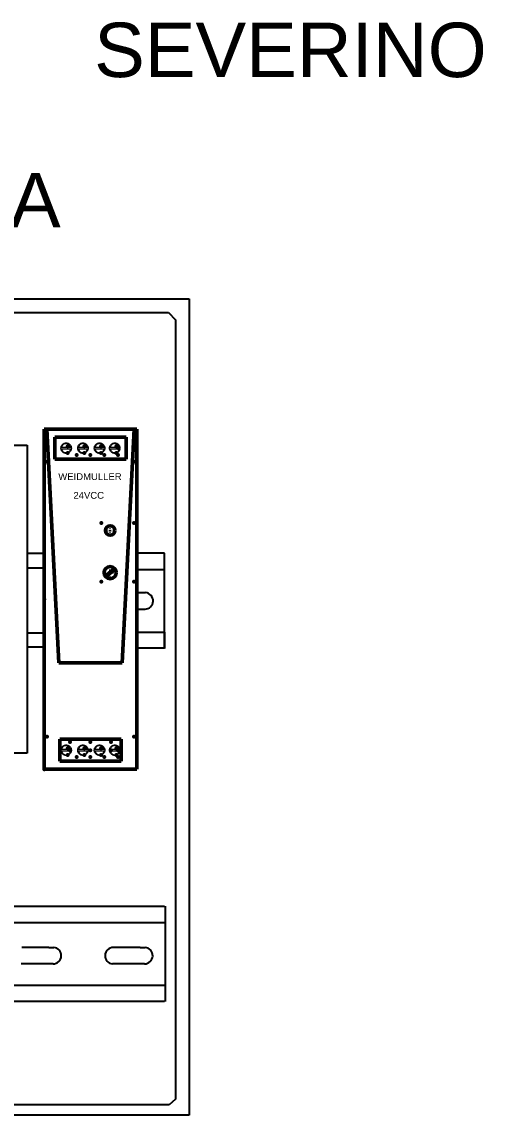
# Model space of a CAD drawing. Header units: millimetres. Extents: x -72 to 2978, y -1067 to 2817.
# Drawn here: x 1229.4 to 1399.1, y 1787.3 to 2189 of the extents above; entities that cross this region are included whole.
import ezdxf

# ---------------------------------------------------------------- set-up
doc = ezdxf.new("R2010")
doc.units = ezdxf.units.MM
doc.linetypes.add('Center', pattern=[1.5, 0.45, -0.5, 0.05, -0.5])
for name, color, linetype, lineweight in [('2d ConnectionPoints', 7, 'Continuous', 50), ('AM_0', 7, 'Continuous', 50), ('AM_7', 7, 'Center', 25)]:
    doc.layers.add(name, color=color, linetype=linetype, lineweight=lineweight)
doc.styles.get("Standard").update_dxf_attribs({"font": 'arial.ttf'})

# ---------------------------------------------------------------- blocks, each defined once
blk = doc.blocks.new('4_1469470000_PART5_0_in_1469470000_0')
at = {"layer": 'AM_0'}
for p, q in [((25.87, 73.81), (22.43, 70.92)), ((26.07, 73.58), (22.63, 70.69))]:
    blk.add_line(p, q, dxfattribs=at)
blk = doc.blocks.new('5_1469470000_PART4_0_in_1469470000_0')
at = {"layer": 'AM_0'}
for p, q in [((0, 125), (0, 0)), ((0.97, 125), (0, 125)), ((0.97, 125), (5.4, 39.1)), ((28.6, 39.1), (33.03, 125)), ((34, 125), (33.03, 125)), ((34, 0), (34, 125)), ((5.4, 39.1), (28.6, 39.1)), ((28.25, 11), (5.75, 11)), ((5.75, 11), (5.75, 3)), ((28.25, 11), (28.25, 3)), ((28.25, 3), (5.75, 3)), ((0, 0), (34, 0))]:
    blk.add_line(p, q, dxfattribs=at)
blk = doc.blocks.new('6_1469470000_PART3_0_in_1469470000_0')
at = {"layer": 'AM_0'}
for p, q in [((33.03, 125), (0.97, 125)), ((5.4, 39.1), (0.97, 125)), ((33.03, 125), (28.6, 39.1)), ((30.1, 122), (3.9, 122)), ((3.9, 122), (3.9, 114)), ((30.1, 122), (30.1, 114)), ((30.1, 114), (3.9, 114)), ((5.4, 39.1), (28.6, 39.1))]:
    blk.add_line(p, q, dxfattribs=at)
for centre, radius in [((24.25, 87.75), 1.75), ((24.25, 72.25), 2.25)]:
    blk.add_circle(centre, radius, dxfattribs=at)
at = {"layer": 'AM_7'}
for p, q in [((24.25, 85.91), (24.25, 89.59)), ((22.41, 87.75), (26.09, 87.75)), ((24.25, 69.89), (24.25, 74.61)), ((21.89, 72.25), (26.61, 72.25))]:
    blk.add_line(p, q, dxfattribs=at)
blk = doc.blocks.new('7_1469470000_PART2_0_in_1469470000_0')
at = {"layer": 'AM_0'}
blk.add_circle((24.25, 87.75), 1.75, dxfattribs=at)

msp = doc.modelspace()

# ---------------------------------------------------------------- linework, layer by layer
for p, q in [((981.95, 2087.25), (1290.94, 2087.25)), ((1290.94, 2087.25), (1290.94, 1787.25)), ((1208.89, 2033.41), (1231.39, 2033.41)), ((1231.39, 2033.41), (1231.39, 1920.31)), ((1231.39, 1999.46), (1231.39, 1993.46)), ((1281.95, 1987.74), (1281.95, 1993.74)), ((1231.39, 1920.31), (1208.89, 1920.31)), ((1290.94, 1787.25), (981.95, 1787.25))]:
    msp.add_line(p, q)
at = {"color": 30, "true_color": 0xf8991e}
for p, q in [((991.21, 2082.25), (1283.42, 2082.25)), ((1283.42, 2082.25), (1285.93, 2079.48)), ((1285.9, 2079.51), (1285.9, 1793.09)), ((1285.9, 1793.09), (1283.65, 1791.06)), ((1283.66, 1791.06), (996.23, 1791.06))]:
    msp.add_line(p, q, dxfattribs=at)
at = {"color": 7, "linetype": 'Continuous', "lineweight": 15}
for p, q in [((1244.1, 2032.74), (1247.36, 2032.74)), ((1247.36, 2031.99), (1244.1, 2031.99)), ((1250.26, 2032.74), (1253.52, 2032.74)), ((1253.52, 2031.99), (1250.26, 2031.99)), ((1256.37, 2032.74), (1259.63, 2032.74)), ((1259.63, 2031.99), (1256.37, 2031.99)), ((1261.98, 2032.74), (1265.24, 2032.74)), ((1265.24, 2031.99), (1261.98, 2031.99)), ((1244.1, 1921.74), (1247.36, 1921.74)), ((1247.36, 1920.99), (1244.1, 1920.99)), ((1250.26, 1921.74), (1253.52, 1921.74)), ((1253.52, 1920.99), (1250.26, 1920.99)), ((1256.37, 1921.74), (1259.63, 1921.74)), ((1259.63, 1920.99), (1256.37, 1920.99)), ((1261.98, 1921.74), (1265.24, 1921.74)), ((1265.24, 1920.99), (1261.98, 1920.99))]:
    msp.add_line(p, q, dxfattribs=at)
at = {"color": 6, "linetype": 'ByBlock'}
for p, q in [((1231.39, 1993.74), (1237.67, 1993.74)), ((1281.95, 1993.74), (1271.67, 1993.74)), ((1281.95, 1958.74), (1281.95, 1993.74)), ((1231.39, 1988.4), (1237.67, 1988.4)), ((1271.67, 1987.74), (1281.95, 1987.74)), ((1271.67, 1979.27), (1274.45, 1979.27)), ((1273.06, 1979.27), (1274.93, 1979.27)), ((1271.67, 1973.24), (1274.72, 1973.24)), ((1271.67, 1964.74), (1281.95, 1964.74)), ((1231.39, 1964.46), (1237.67, 1964.46)), ((1231.39, 1959.4), (1237.67, 1959.4)), ((1281.95, 1958.86), (1271.67, 1958.86)), ((1043.96, 1864), (1281.91, 1864)), ((1043.96, 1858), (1281.95, 1858)), ((1239.3, 1848.87), (1229.44, 1848.87)), ((1239.3, 1848.87), (1241.18, 1848.87)), ((1272.92, 1848.87), (1263.06, 1848.87)), ((1272.92, 1848.87), (1274.79, 1848.87)), ((1240.9, 1842.84), (1229.17, 1842.84)), ((1274.52, 1842.84), (1262.78, 1842.84)), ((1043.96, 1835), (1281.95, 1835)), ((1281.95, 1829), (1043.96, 1829))]:
    msp.add_line(p, q, dxfattribs=at)
at = {"color": 6}
for p, q in [((1281.95, 1987.74), (1281.95, 1993.74)), ((1281.95, 1964.74), (1281.95, 1958.74)), ((1282.16, 1864), (1282.16, 1829))]:
    msp.add_line(p, q, dxfattribs=at)
at = {"color": 6, "linetype": 'ByBlock'}
for centre, start, end in [((1274.69, 1976.26), 269.4277, 85.4019), ((1240.93, 1845.86), 269.4277, 85.4019), ((1263.03, 1845.85), 89.4277, 265.4019), ((1274.55, 1845.86), 269.4277, 85.4019)]:
    msp.add_arc(centre, 3.02, start, end, dxfattribs=at)
at = {"color": 7, "linetype": 'Continuous', "lineweight": 15}
for points, knots in [([(1245.73, 2030.44), (1245.68, 2030.44), (1245.58, 2030.44), (1245.44, 2030.46), (1245.3, 2030.48), (1245.16, 2030.52), (1244.94, 2030.6), (1244.67, 2030.74), (1244.36, 2030.99), (1244.11, 2031.3), (1243.93, 2031.64), (1243.83, 2032), (1243.79, 2032.36), (1243.83, 2032.72), (1243.93, 2033.08), (1244.11, 2033.43), (1244.36, 2033.73), (1244.66, 2033.98), (1244.97, 2034.14), (1245.25, 2034.23), (1245.49, 2034.28), (1245.65, 2034.28), (1245.73, 2034.29)], [0, 0, 0, 0, 0.024176, 0.048139, 0.072026, 0.095974, 0.120121, 0.185059, 0.250086, 0.315023, 0.38005, 0.439993, 0.500024, 0.559968, 0.619999, 0.684937, 0.749963, 0.814901, 0.879927, 0.92, 0.95981, 1, 1, 1, 1]), ([(1245.73, 2034.04), (1245.35, 2034.04), (1244.98, 2033.91), (1244.39, 2033.43), (1244.18, 2033.1), (1244.1, 2032.74)], [0, 0, 0, 0, 0.5, 0.5, 1, 1, 1, 1]), ([(1245.73, 2034.29), (1245.78, 2034.28), (1245.88, 2034.28), (1246.02, 2034.27), (1246.16, 2034.24), (1246.3, 2034.2), (1246.52, 2034.12), (1246.79, 2033.98), (1247.1, 2033.73), (1247.35, 2033.43), (1247.53, 2033.08), (1247.63, 2032.72), (1247.67, 2032.36), (1247.63, 2032), (1247.53, 2031.64), (1247.35, 2031.3), (1247.1, 2030.99), (1246.79, 2030.74), (1246.49, 2030.58), (1246.21, 2030.49), (1245.97, 2030.44), (1245.81, 2030.44), (1245.73, 2030.44)], [0, 0, 0, 0, 0.024176, 0.048139, 0.072026, 0.095974, 0.120121, 0.185059, 0.250086, 0.315023, 0.38005, 0.439993, 0.500024, 0.559968, 0.619999, 0.684937, 0.749963, 0.814901, 0.879927, 0.92, 0.95981, 1, 1, 1, 1]), ([(1247.36, 2032.74), (1247.28, 2033.1), (1247.07, 2033.43), (1246.48, 2033.91), (1246.11, 2034.04), (1245.73, 2034.04)], [0, 0, 0, 0, 0.5, 0.5, 1, 1, 1, 1]), ([(1251.89, 2030.44), (1251.84, 2030.44), (1251.74, 2030.44), (1251.6, 2030.46), (1251.46, 2030.48), (1251.32, 2030.52), (1251.1, 2030.6), (1250.82, 2030.74), (1250.52, 2030.99), (1250.27, 2031.3), (1250.09, 2031.64), (1249.99, 2032), (1249.95, 2032.36), (1249.99, 2032.72), (1250.09, 2033.08), (1250.27, 2033.43), (1250.52, 2033.73), (1250.82, 2033.98), (1251.13, 2034.14), (1251.41, 2034.23), (1251.65, 2034.28), (1251.81, 2034.28), (1251.89, 2034.29)], [0, 0, 0, 0, 0.024176, 0.048139, 0.072026, 0.095974, 0.120121, 0.185059, 0.250086, 0.315023, 0.38005, 0.439993, 0.500024, 0.559968, 0.619999, 0.684937, 0.749963, 0.814901, 0.879927, 0.92, 0.95981, 1, 1, 1, 1]), ([(1251.89, 2034.04), (1251.51, 2034.04), (1251.14, 2033.91), (1250.55, 2033.43), (1250.34, 2033.1), (1250.26, 2032.74)], [0, 0, 0, 0, 0.5, 0.5, 1, 1, 1, 1]), ([(1251.89, 2034.29), (1251.94, 2034.28), (1252.03, 2034.28), (1252.18, 2034.27), (1252.32, 2034.24), (1252.46, 2034.2), (1252.67, 2034.12), (1252.95, 2033.98), (1253.26, 2033.73), (1253.51, 2033.43), (1253.69, 2033.08), (1253.79, 2032.72), (1253.82, 2032.36), (1253.79, 2032), (1253.69, 2031.64), (1253.51, 2031.3), (1253.26, 2030.99), (1252.95, 2030.74), (1252.65, 2030.58), (1252.37, 2030.49), (1252.13, 2030.44), (1251.97, 2030.44), (1251.89, 2030.44)], [0, 0, 0, 0, 0.024176, 0.048139, 0.072026, 0.095974, 0.120121, 0.185059, 0.250086, 0.315023, 0.38005, 0.439993, 0.500024, 0.559968, 0.619999, 0.684937, 0.749963, 0.814901, 0.879927, 0.92, 0.95981, 1, 1, 1, 1]), ([(1253.52, 2032.74), (1253.44, 2033.1), (1253.23, 2033.43), (1252.63, 2033.91), (1252.27, 2034.04), (1251.89, 2034.04)], [0, 0, 0, 0, 0.5, 0.5, 1, 1, 1, 1]), ([(1258, 2030.44), (1257.95, 2030.44), (1257.85, 2030.44), (1257.71, 2030.46), (1257.57, 2030.48), (1257.43, 2030.52), (1257.21, 2030.6), (1256.94, 2030.74), (1256.63, 2030.99), (1256.38, 2031.3), (1256.2, 2031.64), (1256.1, 2032), (1256.06, 2032.36), (1256.1, 2032.72), (1256.2, 2033.08), (1256.38, 2033.43), (1256.63, 2033.73), (1256.94, 2033.98), (1257.24, 2034.14), (1257.52, 2034.23), (1257.76, 2034.28), (1257.92, 2034.28), (1258, 2034.29)], [0, 0, 0, 0, 0.024176, 0.048139, 0.072026, 0.095974, 0.120121, 0.185059, 0.250086, 0.315023, 0.38005, 0.439993, 0.500024, 0.559968, 0.619999, 0.684937, 0.749963, 0.814901, 0.879927, 0.92, 0.95981, 1, 1, 1, 1]), ([(1258, 2034.04), (1257.62, 2034.04), (1257.25, 2033.91), (1256.66, 2033.43), (1256.45, 2033.1), (1256.37, 2032.74)], [0, 0, 0, 0, 0.5, 0.5, 1, 1, 1, 1]), ([(1258, 2034.29), (1258.05, 2034.28), (1258.15, 2034.28), (1258.29, 2034.27), (1258.43, 2034.24), (1258.57, 2034.2), (1258.79, 2034.12), (1259.07, 2033.98), (1259.37, 2033.73), (1259.62, 2033.43), (1259.8, 2033.08), (1259.9, 2032.72), (1259.94, 2032.36), (1259.9, 2032), (1259.8, 2031.64), (1259.62, 2031.3), (1259.37, 2030.99), (1259.07, 2030.74), (1258.76, 2030.58), (1258.48, 2030.49), (1258.24, 2030.44), (1258.08, 2030.44), (1258, 2030.44)], [0, 0, 0, 0, 0.024176, 0.048139, 0.072026, 0.095974, 0.120121, 0.185059, 0.250086, 0.315023, 0.38005, 0.439993, 0.500024, 0.559968, 0.619999, 0.684937, 0.749963, 0.814901, 0.879927, 0.92, 0.95981, 1, 1, 1, 1]), ([(1259.63, 2032.74), (1259.55, 2033.1), (1259.34, 2033.43), (1258.75, 2033.91), (1258.38, 2034.04), (1258, 2034.04)], [0, 0, 0, 0, 0.5, 0.5, 1, 1, 1, 1]), ([(1263.61, 2030.44), (1263.56, 2030.44), (1263.47, 2030.44), (1263.32, 2030.46), (1263.18, 2030.48), (1263.04, 2030.52), (1262.83, 2030.6), (1262.55, 2030.74), (1262.24, 2030.99), (1261.99, 2031.3), (1261.81, 2031.64), (1261.71, 2032), (1261.68, 2032.36), (1261.71, 2032.72), (1261.81, 2033.08), (1261.99, 2033.43), (1262.24, 2033.73), (1262.55, 2033.98), (1262.85, 2034.14), (1263.13, 2034.23), (1263.37, 2034.28), (1263.53, 2034.28), (1263.61, 2034.29)], [0, 0, 0, 0, 0.024176, 0.048139, 0.072026, 0.095974, 0.120121, 0.185059, 0.250086, 0.315023, 0.38005, 0.439993, 0.500024, 0.559968, 0.619999, 0.684937, 0.749963, 0.814901, 0.879927, 0.92, 0.95981, 1, 1, 1, 1]), ([(1263.61, 2034.04), (1263.23, 2034.04), (1262.87, 2033.91), (1262.27, 2033.43), (1262.06, 2033.1), (1261.98, 2032.74)], [0, 0, 0, 0, 0.5, 0.5, 1, 1, 1, 1]), ([(1263.61, 2034.29), (1263.66, 2034.28), (1263.76, 2034.28), (1263.9, 2034.27), (1264.04, 2034.24), (1264.18, 2034.2), (1264.4, 2034.12), (1264.68, 2033.98), (1264.98, 2033.73), (1265.23, 2033.43), (1265.41, 2033.08), (1265.51, 2032.72), (1265.55, 2032.36), (1265.51, 2032), (1265.41, 2031.64), (1265.23, 2031.3), (1264.98, 2030.99), (1264.68, 2030.74), (1264.37, 2030.58), (1264.09, 2030.49), (1263.85, 2030.44), (1263.69, 2030.44), (1263.61, 2030.44)], [0, 0, 0, 0, 0.024176, 0.048139, 0.072026, 0.095974, 0.120121, 0.185059, 0.250086, 0.315023, 0.38005, 0.439993, 0.500024, 0.559968, 0.619999, 0.684937, 0.749963, 0.814901, 0.879927, 0.92, 0.95981, 1, 1, 1, 1]), ([(1265.24, 2032.74), (1265.16, 2033.1), (1264.95, 2033.43), (1264.36, 2033.91), (1263.99, 2034.04), (1263.61, 2034.04)], [0, 0, 0, 0, 0.5, 0.5, 1, 1, 1, 1]), ([(1244.1, 2031.99), (1244.18, 2031.62), (1244.39, 2031.29), (1244.98, 2030.81), (1245.35, 2030.69), (1245.73, 2030.69)], [0, 0, 0, 0, 0.5, 0.5, 1, 1, 1, 1]), ([(1245.73, 2030.69), (1246.11, 2030.69), (1246.48, 2030.81), (1247.07, 2031.29), (1247.28, 2031.62), (1247.36, 2031.99)], [0, 0, 0, 0, 0.5, 0.5, 1, 1, 1, 1]), ([(1250.26, 2031.99), (1250.34, 2031.62), (1250.55, 2031.29), (1251.14, 2030.81), (1251.51, 2030.69), (1251.89, 2030.69)], [0, 0, 0, 0, 0.5, 0.5, 1, 1, 1, 1]), ([(1251.89, 2030.69), (1252.27, 2030.69), (1252.63, 2030.81), (1253.23, 2031.29), (1253.44, 2031.62), (1253.52, 2031.99)], [0, 0, 0, 0, 0.5, 0.5, 1, 1, 1, 1]), ([(1256.37, 2031.99), (1256.45, 2031.62), (1256.66, 2031.29), (1257.25, 2030.81), (1257.62, 2030.69), (1258, 2030.69)], [0, 0, 0, 0, 0.5, 0.5, 1, 1, 1, 1]), ([(1258, 2030.69), (1258.38, 2030.69), (1258.75, 2030.81), (1259.34, 2031.29), (1259.55, 2031.62), (1259.63, 2031.99)], [0, 0, 0, 0, 0.5, 0.5, 1, 1, 1, 1]), ([(1261.98, 2031.99), (1262.06, 2031.62), (1262.27, 2031.29), (1262.87, 2030.81), (1263.23, 2030.69), (1263.61, 2030.69)], [0, 0, 0, 0, 0.5, 0.5, 1, 1, 1, 1]), ([(1263.61, 2030.69), (1263.99, 2030.69), (1264.36, 2030.81), (1264.95, 2031.29), (1265.16, 2031.62), (1265.24, 2031.99)], [0, 0, 0, 0, 0.5, 0.5, 1, 1, 1, 1]), ([(1245.73, 1919.44), (1245.68, 1919.44), (1245.58, 1919.44), (1245.44, 1919.46), (1245.3, 1919.48), (1245.16, 1919.52), (1244.94, 1919.6), (1244.67, 1919.74), (1244.36, 1919.99), (1244.11, 1920.3), (1243.93, 1920.64), (1243.83, 1921), (1243.79, 1921.36), (1243.83, 1921.72), (1243.93, 1922.08), (1244.11, 1922.43), (1244.36, 1922.73), (1244.66, 1922.98), (1244.97, 1923.14), (1245.25, 1923.23), (1245.49, 1923.28), (1245.65, 1923.28), (1245.73, 1923.29)], [0, 0, 0, 0, 0.024176, 0.048139, 0.072026, 0.095974, 0.120121, 0.185059, 0.250086, 0.315023, 0.38005, 0.439993, 0.500024, 0.559968, 0.619999, 0.684937, 0.749963, 0.814901, 0.879927, 0.92, 0.95981, 1, 1, 1, 1]), ([(1245.73, 1923.04), (1245.35, 1923.04), (1244.98, 1922.91), (1244.39, 1922.43), (1244.18, 1922.1), (1244.1, 1921.74)], [0, 0, 0, 0, 0.5, 0.5, 1, 1, 1, 1]), ([(1244.1, 1920.99), (1244.18, 1920.62), (1244.39, 1920.29), (1244.98, 1919.81), (1245.35, 1919.69), (1245.73, 1919.69)], [0, 0, 0, 0, 0.5, 0.5, 1, 1, 1, 1]), ([(1245.73, 1923.29), (1245.78, 1923.28), (1245.88, 1923.28), (1246.02, 1923.27), (1246.16, 1923.24), (1246.3, 1923.2), (1246.52, 1923.12), (1246.79, 1922.98), (1247.1, 1922.73), (1247.35, 1922.43), (1247.53, 1922.08), (1247.63, 1921.72), (1247.67, 1921.36), (1247.63, 1921), (1247.53, 1920.64), (1247.35, 1920.3), (1247.1, 1919.99), (1246.79, 1919.74), (1246.49, 1919.58), (1246.21, 1919.49), (1245.97, 1919.44), (1245.81, 1919.44), (1245.73, 1919.44)], [0, 0, 0, 0, 0.024176, 0.048139, 0.072026, 0.095974, 0.120121, 0.185059, 0.250086, 0.315023, 0.38005, 0.439993, 0.500024, 0.559968, 0.619999, 0.684937, 0.749963, 0.814901, 0.879927, 0.92, 0.95981, 1, 1, 1, 1]), ([(1247.36, 1921.74), (1247.28, 1922.1), (1247.07, 1922.43), (1246.48, 1922.91), (1246.11, 1923.04), (1245.73, 1923.04)], [0, 0, 0, 0, 0.5, 0.5, 1, 1, 1, 1]), ([(1245.73, 1919.69), (1246.11, 1919.69), (1246.48, 1919.81), (1247.07, 1920.29), (1247.28, 1920.62), (1247.36, 1920.99)], [0, 0, 0, 0, 0.5, 0.5, 1, 1, 1, 1]), ([(1251.89, 1919.44), (1251.84, 1919.44), (1251.74, 1919.44), (1251.6, 1919.46), (1251.46, 1919.48), (1251.32, 1919.52), (1251.1, 1919.6), (1250.82, 1919.74), (1250.52, 1919.99), (1250.27, 1920.3), (1250.09, 1920.64), (1249.99, 1921), (1249.95, 1921.36), (1249.99, 1921.72), (1250.09, 1922.08), (1250.27, 1922.43), (1250.52, 1922.73), (1250.82, 1922.98), (1251.13, 1923.14), (1251.41, 1923.23), (1251.65, 1923.28), (1251.81, 1923.28), (1251.89, 1923.29)], [0, 0, 0, 0, 0.024176, 0.048139, 0.072026, 0.095974, 0.120121, 0.185059, 0.250086, 0.315023, 0.38005, 0.439993, 0.500024, 0.559968, 0.619999, 0.684937, 0.749963, 0.814901, 0.879927, 0.92, 0.95981, 1, 1, 1, 1]), ([(1251.89, 1923.04), (1251.51, 1923.04), (1251.14, 1922.91), (1250.55, 1922.43), (1250.34, 1922.1), (1250.26, 1921.74)], [0, 0, 0, 0, 0.5, 0.5, 1, 1, 1, 1]), ([(1250.26, 1920.99), (1250.34, 1920.62), (1250.55, 1920.29), (1251.14, 1919.81), (1251.51, 1919.69), (1251.89, 1919.69)], [0, 0, 0, 0, 0.5, 0.5, 1, 1, 1, 1]), ([(1251.89, 1923.29), (1251.94, 1923.28), (1252.03, 1923.28), (1252.18, 1923.27), (1252.32, 1923.24), (1252.46, 1923.2), (1252.67, 1923.12), (1252.95, 1922.98), (1253.26, 1922.73), (1253.51, 1922.43), (1253.69, 1922.08), (1253.79, 1921.72), (1253.82, 1921.36), (1253.79, 1921), (1253.69, 1920.64), (1253.51, 1920.3), (1253.26, 1919.99), (1252.95, 1919.74), (1252.65, 1919.58), (1252.37, 1919.49), (1252.13, 1919.44), (1251.97, 1919.44), (1251.89, 1919.44)], [0, 0, 0, 0, 0.024176, 0.048139, 0.072026, 0.095974, 0.120121, 0.185059, 0.250086, 0.315023, 0.38005, 0.439993, 0.500024, 0.559968, 0.619999, 0.684937, 0.749963, 0.814901, 0.879927, 0.92, 0.95981, 1, 1, 1, 1]), ([(1253.52, 1921.74), (1253.44, 1922.1), (1253.23, 1922.43), (1252.63, 1922.91), (1252.27, 1923.04), (1251.89, 1923.04)], [0, 0, 0, 0, 0.5, 0.5, 1, 1, 1, 1]), ([(1251.89, 1919.69), (1252.27, 1919.69), (1252.63, 1919.81), (1253.23, 1920.29), (1253.44, 1920.62), (1253.52, 1920.99)], [0, 0, 0, 0, 0.5, 0.5, 1, 1, 1, 1]), ([(1258, 1919.44), (1257.95, 1919.44), (1257.85, 1919.44), (1257.71, 1919.46), (1257.57, 1919.48), (1257.43, 1919.52), (1257.21, 1919.6), (1256.94, 1919.74), (1256.63, 1919.99), (1256.38, 1920.3), (1256.2, 1920.64), (1256.1, 1921), (1256.06, 1921.36), (1256.1, 1921.72), (1256.2, 1922.08), (1256.38, 1922.43), (1256.63, 1922.73), (1256.94, 1922.98), (1257.24, 1923.14), (1257.52, 1923.23), (1257.76, 1923.28), (1257.92, 1923.28), (1258, 1923.29)], [0, 0, 0, 0, 0.024176, 0.048139, 0.072026, 0.095974, 0.120121, 0.185059, 0.250086, 0.315023, 0.38005, 0.439993, 0.500024, 0.559968, 0.619999, 0.684937, 0.749963, 0.814901, 0.879927, 0.92, 0.95981, 1, 1, 1, 1]), ([(1258, 1923.04), (1257.62, 1923.04), (1257.25, 1922.91), (1256.66, 1922.43), (1256.45, 1922.1), (1256.37, 1921.74)], [0, 0, 0, 0, 0.5, 0.5, 1, 1, 1, 1]), ([(1256.37, 1920.99), (1256.45, 1920.62), (1256.66, 1920.29), (1257.25, 1919.81), (1257.62, 1919.69), (1258, 1919.69)], [0, 0, 0, 0, 0.5, 0.5, 1, 1, 1, 1]), ([(1258, 1923.29), (1258.05, 1923.28), (1258.15, 1923.28), (1258.29, 1923.27), (1258.43, 1923.24), (1258.57, 1923.2), (1258.79, 1923.12), (1259.07, 1922.98), (1259.37, 1922.73), (1259.62, 1922.43), (1259.8, 1922.08), (1259.9, 1921.72), (1259.94, 1921.36), (1259.9, 1921), (1259.8, 1920.64), (1259.62, 1920.3), (1259.37, 1919.99), (1259.07, 1919.74), (1258.76, 1919.58), (1258.48, 1919.49), (1258.24, 1919.44), (1258.08, 1919.44), (1258, 1919.44)], [0, 0, 0, 0, 0.024176, 0.048139, 0.072026, 0.095974, 0.120121, 0.185059, 0.250086, 0.315023, 0.38005, 0.439993, 0.500024, 0.559968, 0.619999, 0.684937, 0.749963, 0.814901, 0.879927, 0.92, 0.95981, 1, 1, 1, 1]), ([(1259.63, 1921.74), (1259.55, 1922.1), (1259.34, 1922.43), (1258.75, 1922.91), (1258.38, 1923.04), (1258, 1923.04)], [0, 0, 0, 0, 0.5, 0.5, 1, 1, 1, 1]), ([(1258, 1919.69), (1258.38, 1919.69), (1258.75, 1919.81), (1259.34, 1920.29), (1259.55, 1920.62), (1259.63, 1920.99)], [0, 0, 0, 0, 0.5, 0.5, 1, 1, 1, 1]), ([(1263.61, 1919.44), (1263.56, 1919.44), (1263.47, 1919.44), (1263.32, 1919.46), (1263.18, 1919.48), (1263.04, 1919.52), (1262.83, 1919.6), (1262.55, 1919.74), (1262.24, 1919.99), (1261.99, 1920.3), (1261.81, 1920.64), (1261.71, 1921), (1261.68, 1921.36), (1261.71, 1921.72), (1261.81, 1922.08), (1261.99, 1922.43), (1262.24, 1922.73), (1262.55, 1922.98), (1262.85, 1923.14), (1263.13, 1923.23), (1263.37, 1923.28), (1263.53, 1923.28), (1263.61, 1923.29)], [0, 0, 0, 0, 0.024176, 0.048139, 0.072026, 0.095974, 0.120121, 0.185059, 0.250086, 0.315023, 0.38005, 0.439993, 0.500024, 0.559968, 0.619999, 0.684937, 0.749963, 0.814901, 0.879927, 0.92, 0.95981, 1, 1, 1, 1]), ([(1263.61, 1923.04), (1263.23, 1923.04), (1262.87, 1922.91), (1262.27, 1922.43), (1262.06, 1922.1), (1261.98, 1921.74)], [0, 0, 0, 0, 0.5, 0.5, 1, 1, 1, 1]), ([(1261.98, 1920.99), (1262.06, 1920.62), (1262.27, 1920.29), (1262.87, 1919.81), (1263.23, 1919.69), (1263.61, 1919.69)], [0, 0, 0, 0, 0.5, 0.5, 1, 1, 1, 1]), ([(1263.61, 1923.29), (1263.66, 1923.28), (1263.76, 1923.28), (1263.9, 1923.27), (1264.04, 1923.24), (1264.18, 1923.2), (1264.4, 1923.12), (1264.68, 1922.98), (1264.98, 1922.73), (1265.23, 1922.43), (1265.41, 1922.08), (1265.51, 1921.72), (1265.55, 1921.36), (1265.51, 1921), (1265.41, 1920.64), (1265.23, 1920.3), (1264.98, 1919.99), (1264.68, 1919.74), (1264.37, 1919.58), (1264.09, 1919.49), (1263.85, 1919.44), (1263.69, 1919.44), (1263.61, 1919.44)], [0, 0, 0, 0, 0.024176, 0.048139, 0.072026, 0.095974, 0.120121, 0.185059, 0.250086, 0.315023, 0.38005, 0.439993, 0.500024, 0.559968, 0.619999, 0.684937, 0.749963, 0.814901, 0.879927, 0.92, 0.95981, 1, 1, 1, 1]), ([(1265.24, 1921.74), (1265.16, 1922.1), (1264.95, 1922.43), (1264.36, 1922.91), (1263.99, 1923.04), (1263.61, 1923.04)], [0, 0, 0, 0, 0.5, 0.5, 1, 1, 1, 1]), ([(1263.61, 1919.69), (1263.99, 1919.69), (1264.36, 1919.81), (1264.95, 1920.29), (1265.16, 1920.62), (1265.24, 1920.99)], [0, 0, 0, 0, 0.5, 0.5, 1, 1, 1, 1])]:
    msp.add_open_spline(points, degree=3, knots=knots, dxfattribs=at)
for points in [[(1243.84, 2032.74), (1243.9, 2032.74), (1244, 2032.74), (1244.1, 2032.74)], [(1244.1, 2031.99), (1244, 2031.99), (1243.9, 2031.99), (1243.84, 2031.99)], [(1247.36, 2032.74), (1247.46, 2032.74), (1247.56, 2032.74), (1247.62, 2032.74)], [(1247.62, 2031.99), (1247.56, 2031.99), (1247.46, 2031.99), (1247.36, 2031.99)], [(1250, 2032.74), (1250.06, 2032.74), (1250.15, 2032.74), (1250.26, 2032.74)], [(1250.26, 2031.99), (1250.15, 2031.99), (1250.06, 2031.99), (1250, 2031.99)], [(1253.52, 2032.74), (1253.62, 2032.74), (1253.72, 2032.74), (1253.78, 2032.74)], [(1253.78, 2031.99), (1253.72, 2031.99), (1253.62, 2031.99), (1253.52, 2031.99)], [(1256.11, 2032.74), (1256.17, 2032.74), (1256.27, 2032.74), (1256.37, 2032.74)], [(1256.37, 2031.99), (1256.27, 2031.99), (1256.17, 2031.99), (1256.11, 2031.99)], [(1259.63, 2032.74), (1259.73, 2032.74), (1259.83, 2032.74), (1259.89, 2032.74)], [(1259.89, 2031.99), (1259.83, 2031.99), (1259.73, 2031.99), (1259.63, 2031.99)], [(1261.72, 2032.74), (1261.78, 2032.74), (1261.88, 2032.74), (1261.98, 2032.74)], [(1261.98, 2031.99), (1261.88, 2031.99), (1261.78, 2031.99), (1261.72, 2031.99)], [(1265.24, 2032.74), (1265.35, 2032.74), (1265.44, 2032.74), (1265.5, 2032.74)], [(1265.5, 2031.99), (1265.44, 2031.99), (1265.35, 2031.99), (1265.24, 2031.99)], [(1243.84, 1921.74), (1243.9, 1921.74), (1244, 1921.74), (1244.1, 1921.74)], [(1244.1, 1920.99), (1244, 1920.99), (1243.9, 1920.99), (1243.84, 1920.99)], [(1247.36, 1921.74), (1247.46, 1921.74), (1247.56, 1921.74), (1247.62, 1921.74)], [(1247.62, 1920.99), (1247.56, 1920.99), (1247.46, 1920.99), (1247.36, 1920.99)], [(1250, 1921.74), (1250.06, 1921.74), (1250.15, 1921.74), (1250.26, 1921.74)], [(1250.26, 1920.99), (1250.15, 1920.99), (1250.06, 1920.99), (1250, 1920.99)], [(1253.52, 1921.74), (1253.62, 1921.74), (1253.72, 1921.74), (1253.78, 1921.74)], [(1253.78, 1920.99), (1253.72, 1920.99), (1253.62, 1920.99), (1253.52, 1920.99)], [(1256.11, 1921.74), (1256.17, 1921.74), (1256.27, 1921.74), (1256.37, 1921.74)], [(1256.37, 1920.99), (1256.27, 1920.99), (1256.17, 1920.99), (1256.11, 1920.99)], [(1259.63, 1921.74), (1259.73, 1921.74), (1259.83, 1921.74), (1259.89, 1921.74)], [(1259.89, 1920.99), (1259.83, 1920.99), (1259.73, 1920.99), (1259.63, 1920.99)], [(1261.72, 1921.74), (1261.78, 1921.74), (1261.88, 1921.74), (1261.98, 1921.74)], [(1261.98, 1920.99), (1261.88, 1920.99), (1261.78, 1920.99), (1261.72, 1920.99)], [(1265.24, 1921.74), (1265.35, 1921.74), (1265.44, 1921.74), (1265.5, 1921.74)], [(1265.5, 1920.99), (1265.44, 1920.99), (1265.35, 1920.99), (1265.24, 1920.99)]]:
    msp.add_open_spline(points, degree=3, dxfattribs=at)
at = {"layer": '2d ConnectionPoints'}
for p in [(1246.25, 2033.07), (1246.25, 2033.07), (1252.41, 2033.07), (1252.41, 2033.07), (1258.52, 2033.07), (1258.52, 2033.07), (1264.13, 2033.07), (1264.13, 2033.07), (1246.25, 2030.57), (1249.59, 2029.87), (1252.41, 2030.57), (1254.67, 2029.87), (1258.52, 2030.57), (1259.75, 2029.87), (1264.13, 2030.57), (1264.83, 2032.37), (1264.83, 2032.37), (1264.83, 2029.87), (1238.67, 2027.36), (1238.67, 2027.36), (1270.67, 2027.36), (1270.67, 2027.36), (1258.67, 2004.86), (1258.67, 2004.86), (1270.67, 2004.86), (1270.67, 2004.86), (1258.67, 1983.36), (1258.67, 1983.36), (1270.67, 1983.36), (1270.67, 1983.36), (1237.67, 1976.76), (1238.67, 1926.36), (1238.67, 1926.36), (1270.67, 1926.36), (1270.67, 1926.36), (1246.25, 1922.07), (1246.25, 1922.07), (1247.17, 1924.36), (1247.17, 1921.36), (1247.17, 1921.36), (1252.41, 1922.07), (1252.41, 1922.07), (1254.67, 1924.36), (1254.67, 1921.36), (1254.67, 1921.36), (1258.52, 1922.07), (1258.52, 1922.07), (1262.17, 1924.36), (1262.17, 1921.36), (1262.17, 1921.36), (1264.13, 1922.07), (1264.13, 1922.07), (1264.83, 1921.37), (1264.83, 1921.37), (1246.25, 1919.57), (1249.59, 1918.87), (1252.41, 1919.57), (1254.67, 1918.87), (1258.52, 1919.57), (1259.75, 1918.87), (1264.13, 1919.57), (1264.83, 1918.87), (1237.67, 1914.36)]:
    msp.add_point(p, dxfattribs=at)

# ---------------------------------------------------------------- block references
for name in ['5_1469470000_PART4_0_in_1469470000_0', '6_1469470000_PART3_0_in_1469470000_0', '7_1469470000_PART2_0_in_1469470000_0', '4_1469470000_PART5_0_in_1469470000_0']:
    msp.add_blockref(name, (1237.67, 1914.36))

# ---------------------------------------------------------------- texts
at = {"color": 6, "char_height": 20, "attachment_point": 1}
for s, width, insert in [('{\\C256;SEVERINO}', 175.862, (1256.02, 2188.73)), ('{\\C256;VISTA INTERNA}', 227.5814, (1032.62, 2133.52))]:
    msp.add_mtext_dynamic_manual_height_columns(s, width=width, gutter_width=12.5, heights=[0], dxfattribs=dict(at, insert=insert))
at = {"char_height": 2.5, "attachment_point": 1}
for s, insert in [('WEIDMULLER', (1242.84, 2023.17)), ('24VCC', (1248.4, 2016.27))]:
    msp.add_mtext_dynamic_manual_height_columns(s, width=26.033, gutter_width=12.5, heights=[0], dxfattribs=dict(at, insert=insert))

doc.saveas('drawing.dxf')
